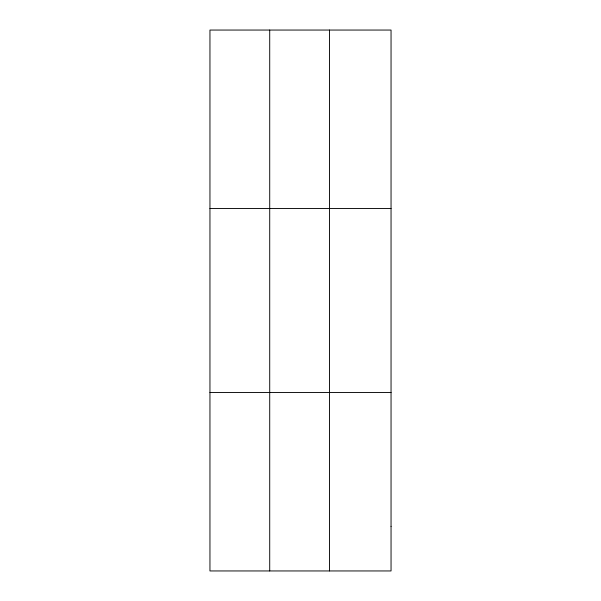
<?xml version="1.0" encoding="UTF-8"?>
<svg xmlns="http://www.w3.org/2000/svg" width="601" height="601" viewBox="0 0 601 601"><rect width="100%" height="100%" fill="white"/><g stroke="black" fill="none" stroke-linecap="round" stroke-linejoin="round"><path stroke-width="0.9" d="M269.714 30.05L269.714 570.95M329.476 30.05L329.476 570.95M209.952 208.547L391.048 208.547M209.952 392.453L391.048 392.453M391.048 526.326L391.048 570.95L209.952 570.95L209.952 30.05L391.048 30.05L391.048 526.326"/></g></svg>
